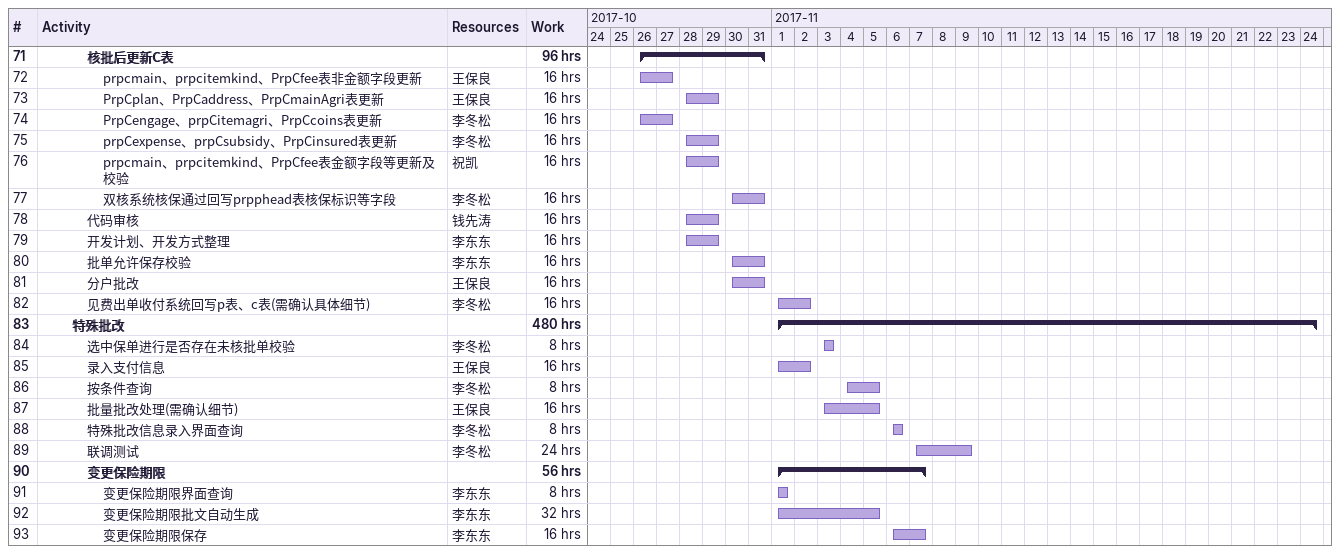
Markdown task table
| ID | Level | Task | Start | Finish | Resources | Work (h) |
|---|---|---|---|---|---|---|
| 71 | 4 | **核批后更新C表** | 2017-10-26 | 2017-10-31 |  | 96 |
| 72 | 5 | prpcmain、prpcitemkind、PrpCfee表非金额字段更新 | 2017-10-26 | 2017-10-27 | 王保良 | 16 |
| 73 | 5 | PrpCplan、PrpCaddress、PrpCmainAgri表更新 | 2017-10-28 | 2017-10-29 | 王保良 | 16 |
| 74 | 5 | PrpCengage、prpCitemagri、PrpCcoins表更新 | 2017-10-26 | 2017-10-27 | 李冬松 | 16 |
| 75 | 5 | prpCexpense、prpCsubsidy、PrpCinsured表更新 | 2017-10-28 | 2017-10-29 | 李冬松 | 16 |
| 76 | 5 | prpcmain、prpcitemkind、PrpCfee表金额字段等更新及校验 | 2017-10-28 | 2017-10-29 | 祝凯 | 16 |
| 77 | 5 | 双核系统核保通过回写prpphead表核保标识等字段 | 2017-10-30 | 2017-10-31 | 李冬松 | 16 |
| 78 | 4 | 代码审核 | 2017-10-28 | 2017-10-29 | 钱先涛 | 16 |
| 79 | 4 | 开发计划、开发方式整理 | 2017-10-28 | 2017-10-29 | 李东东 | 16 |
| 80 | 4 | 批单允许保存校验 | 2017-10-30 | 2017-10-31 | 李东东 | 16 |
| 81 | 4 | 分户批改 | 2017-10-30 | 2017-10-31 | 王保良 | 16 |
| 82 | 4 | 见费出单收付系统回写p表、c表(需确认具体细节) | 2017-11-01 | 2017-11-02 | 李冬松 | 16 |
| 83 | 3 | **特殊批改** | 2017-11-01 | 2017-11-24 |  | 480 |
| 84 | 4 | 选中保单进行是否存在未核批单校验 | 2017-11-03 | 2017-11-03 | 李冬松 | 8 |
| 85 | 4 | 录入支付信息 | 2017-11-01 | 2017-11-02 | 王保良 | 16 |
| 86 | 4 | 按条件查询 | 2017-11-04 | 2017-11-05 | 李冬松 | 8 |
| 87 | 4 | 批量批改处理(需确认细节) | 2017-11-03 | 2017-11-05 | 王保良 | 16 |
| 88 | 4 | 特殊批改信息录入界面查询 | 2017-11-06 | 2017-11-06 | 李冬松 | 8 |
| 89 | 4 | 联调测试 | 2017-11-07 | 2017-11-09 | 李冬松 | 24 |
| 90 | 4 | **变更保险期限** | 2017-11-01 | 2017-11-07 |  | 56 |
| 91 | 5 | 变更保险期限界面查询 | 2017-11-01 | 2017-11-01 | 李东东 | 8 |
| 92 | 5 | 变更保险期限批文自动生成 | 2017-11-01 | 2017-11-05 | 李东东 | 32 |
| 93 | 5 | 变更保险期限保存 | 2017-11-06 | 2017-11-07 | 李东东 | 16 |
